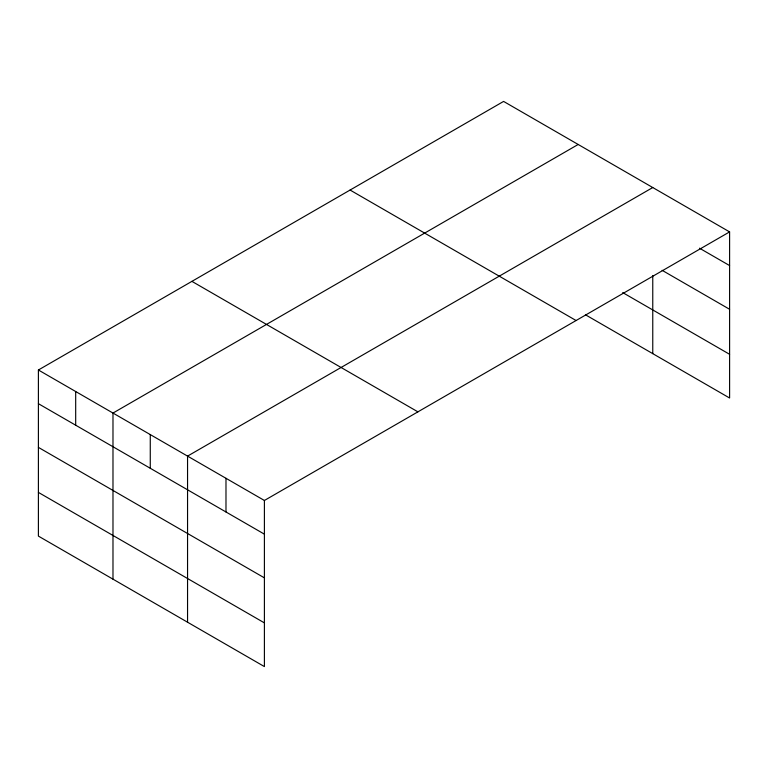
<?xml version="1.0" encoding="UTF-8"?>
<svg xmlns="http://www.w3.org/2000/svg" width="768" height="768" viewBox="0 0 768 768"><rect width="100%" height="100%" fill="white"/><g stroke="black" fill="none" stroke-linecap="round" stroke-linejoin="round"><path stroke-width="1.15" d="M729.6 231.898L503.597 101.414L38.4 369.994L38.4 536.102L264.403 666.586L264.403 500.477L729.6 231.898L729.6 398.006L585.427 314.765M578.179 144.47L112.982 413.059L112.982 579.158M652.762 187.536L187.555 456.115L187.555 622.224M699.485 248.189L729.6 265.574M662.102 270.307L729.6 309.283M622.723 292.598L729.6 354.298M350.083 190.051L576.086 320.525M191.914 281.366L417.917 411.85M38.4 369.994L264.403 500.477M38.4 403.68L264.403 534.163M38.4 447.379L264.403 577.862M38.4 492.403L264.403 622.886M652.762 275.578L652.762 353.635M225.984 478.301L225.984 511.978M150.269 434.582L150.269 468.269M75.686 391.526L75.686 425.213"/></g></svg>
